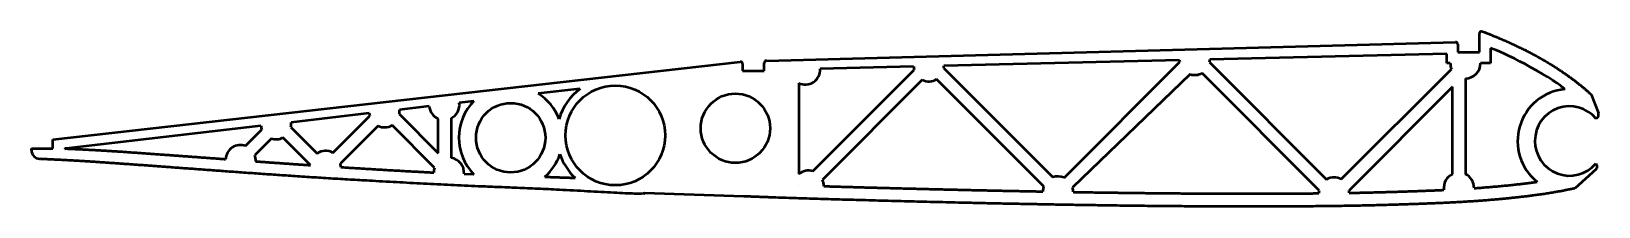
# Model space of a CAD drawing. Header units: millimetres. Extents: x -115 to 247, y -15 to 25.
import ezdxf

# ---------------------------------------------------------------- set-up
doc = ezdxf.new("R2010")
doc.units = ezdxf.units.MM
doc.header["$LTSCALE"] = 5
doc.layers.add('Visible (ANSI)', color=7, linetype='Continuous', lineweight=50)

msp = doc.modelspace()

# ---------------------------------------------------------------- linework, layer by layer
at = {"layer": 'Visible (ANSI)'}
for p, q in [((54.73, 18.34), (213.85, 22.63)), ((214.37, 22.13), (214.37, 20.28)), ((219.37, 20.28), (219.37, 24.58)), ((220.05, 25.06), (220.34, 24.95)), ((-110, 0.17), (48.69, 18.1)), ((150.14, 18.45), (95.73, 17.14)), ((211.87, 19.95), (157.14, 18.62)), ((211.87, 17.78), (211.87, 19.95)), ((214.37, 20.28), (219.37, 20.28)), ((221.94, 21.2), (221.94, 17.74)), ((49.24, 17.6), (49.24, 16.01)), ((49.24, 16.01), (54.24, 16.01)), ((54.24, 16.01), (54.24, 17.84)), ((65.48, -7.13), (88.83, 16.23)), ((88.74, 16.97), (67.17, 16.45)), ((95.71, 16.63), (120.88, -8.54)), ((123.47, -8.63), (150.17, 18.08)), ((152.6, 15.2), (125.44, -10.93)), ((182.36, -11.56), (155.33, 15.47)), ((157.09, 17.96), (184.09, -9.04)), ((187.48, -9), (212.94, 16.35)), ((212.65, 17.78), (211.87, 17.78)), ((221.94, 17.74), (219.65, 17.75)), ((11.69, 11.88), (2.03, 10.75)), ((62.19, 13.16), (62.19, -7.83)), ((90.74, 13.89), (67.71, -9.14)), ((118.76, -10.66), (94.04, 14.06)), ((213.15, 12.31), (189.28, -11.55)), ((213.15, -7.82), (213.15, 12.31)), ((216.15, 14.26), (216.15, -7.82)), ((-23.14, 7.82), (-30.01, 7.03)), ((-12.8, 9.03), (-16.19, 8.63)), ((245.18, 10.51), (246.85, 6.25)), ((-36.96, 6.22), (-55.03, 4.11)), ((-45.36, -2.9), (-36.86, 5.61)), ((-30, 6.01), (-21.03, -2.98)), ((-21.03, -2.98), (-21.03, 4.95)), ((-18.03, 5.07), (-18.03, -4.07)), ((246.54, 5.11), (246.33, 4.94)), ((-110, -1.89), (-110, 0.17)), ((-61.98, 3.31), (-106.96, -1.93)), ((-65.51, -1.31), (-61.77, 2.44)), ((-59.58, 0.38), (-63.39, -3.43)), ((-50.55, -5.74), (-56.9, 0.6)), ((-55.07, 3.02), (-49.01, -3.04)), ((-34.92, 3.3), (-43.61, -5.39)), ((-21.87, -6.36), (-31.69, 3.46)), ((-16.29, 0.56), (-16.29, 0.6)), ((-115, -1.89), (-110, -1.89)), ((-115, -2.29), (-115, -1.89)), ((-107.28, -1.91), (-107.23, -1.96)), ((-107.23, -1.96), (-106.96, -1.93)), ((-112.91, -4.33), (-113.04, -4.29)), ((246.33, -6.66), (241.42, -11.1)), ((246.25, -5.4), (246.3, -5.44)), ((-15.08, -7.78), (-12.81, -7.86)), ((62.19, -10.41), (62.19, -10.41)), ((62.19, -10.41), (62.19, -10.41)), ((62.19, -10.41), (62.19, -10.41)), ((49.49, -12.94), (26.55, -12.22))]:
    msp.add_line(p, q, dxfattribs=at)
for centre, radius in [((19.85, 1.12), 11.5), ((-4.31, 0.58), 8), ((47.58, 2.77), 8)]:
    msp.add_circle(centre, radius, dxfattribs=at)
for centre, radius, start, end in [((213.87, 22.13), 0.5, 0, 91.5426), ((219.87, 24.58), 0.507, 69.9423, 180), ((48.74, 17.6), 0.5, 0, 96.4479), ((54.74, 17.84), 0.5, 91.5426, 180), ((153.64, 18.54), 3.5, 181.3843, 187.5922), ((153.64, 18.54), 3.5, 350.4234, 1.3843), ((63.68, 16.33), 3.5, 244.9001, 1.9715), ((92.24, 17.06), 3.5, 181.3843, 193.6571), ((92.24, 17.06), 3.5, 353.0639, 1.3843), ((153.64, 18.54), 3.5, 252.6235, 298.8876), ((216.15, 17.76), 3.5, 179.6658, 203.6463), ((216.15, 17.76), 3.5, 270, 359.9166), ((19.85, 1.12), 13.5, 127.1683, 163.8426), ((92.24, 17.06), 3.5, 244.6942, 301.0773), ((240.19, -0.18), 12, 95.2352, 231.5431), ((-19.66, 8.17), 3.5, 185.6926, 246.9053), ((-19.66, 8.17), 3.5, 297.703, 7.5808), ((-4.31, 0.58), 11.98, 135.1758, 179.903), ((-4.31, 0.58), 11.98, 21.0037, 58.0831), ((240.19, -0.18), 8, 39.8087, 319.2602), ((-58.5, 3.71), 3.5, 348.6794, 6.6367), ((-33.47, 6.48), 3.5, 184.2789, 194.3689), ((-33.47, 6.48), 3.5, 352.2404, 8.9945), ((245.91, 5.89), 1, 308.8518, 21.3019), ((-58.5, 3.71), 3.5, 186.6367, 201.3084), ((-58.5, 3.71), 3.5, 252.0857, 297.3614), ((-33.47, 6.48), 3.5, 245.3523, 300.4416), ((-4.31, 0.58), 11.98, 180.097, 224.7992), ((-113, -2.29), 2, 180, 268.737), ((-66.68, -4.61), 3.5, 70.5216, 175.8174), ((-66.68, -4.61), 3.5, 355.8685, 19.7678), ((-47.06, -5.95), 3.5, 60.9308, 123.7786), ((-4.31, 0.58), 11.98, 311.215, 341.5509), ((19.85, 1.12), 13.5, 198.7121, 226.5205), ((-47.06, -5.95), 3.5, 355.9629, 9.3322), ((-18.58, -7.53), 3.5, 160.4136, 178.5197), ((-18.58, -7.53), 3.5, 355.9176, 81.03), ((64.48, -10.48), 3.5, 73.4203, 130.8064), ((245.8, -6.06), 0.8, 312.1105, 50.8291), ((64.48, -10.48), 3.5, 358.2819, 22.59), ((122.06, -11.83), 3.5, 160.4656, 179.6584), ((122.06, -11.83), 3.5, 66.256, 109.7109), ((185.82, -12.08), 3.5, 61.6799, 119.7004), ((214.65, -10.98), 3.5, 115.3763, 187.7832), ((214.65, -10.98), 3.5, 358.7896, 64.6231), ((122.06, -11.83), 3.5, 358.3503, 14.8438), ((185.82, -12.08), 3.5, 171.3899, 182.4242), ((185.82, -12.08), 3.5, 359.1548, 8.6991)]:
    msp.add_arc(centre, radius, start, end, dxfattribs=at)
for points, knots in [([(220.34, 24.95), (224.05, 23.59), (231.24, 20.54), (237.74, 16.64), (243.14, 12.38), (244.81, 10.86), (245.18, 10.51)], [0, 0, 0, 0, 0, 0.4546379, 0.6316052, 0.6826997, 0.6826997, 0.6826997, 0.6826997, 0.6826997]), ([(-106.96, -1.93), (-105.62, -1.98), (-99.84, -2.24), (-92.41, -2.73), (-82.02, -3.48), (-75.52, -3.96), (-71.41, -4.26), (-70.17, -4.35)], [0.0138614, 0.0138614, 0.0138614, 0.0138614, 0.0138614, 0.1940119, 0.3015119, 0.4200568, 0.4702137, 0.4702137, 0.4702137, 0.4702137, 0.4702137]), ([(26.55, -12.22), (26.51, -12.71), (7.15, -11.19), (-8.33, -10.92), (-29.97, -9.74), (-45.98, -8.86), (-60.79, -7.86), (-74.2, -6.9), (-85.87, -6.02), (-98.33, -5.13), (-105.98, -4.63), (-112.06, -4.37), (-112.91, -4.33)], [0, 0, 0, 0, 0, 0.205018, 0.312148, 0.416329, 0.516516, 0.612219, 0.702513, 0.786392, 0.862444, 1, 1, 1, 1, 1]), ([(-63.19, -4.86), (-62.99, -4.88), (-59.88, -5.1), (-56.73, -5.32), (-53.56, -5.54), (-50.55, -5.74)], [0.5398706, 0.5398706, 0.5398706, 0.5398706, 0.5398706, 0.5476901, 0.6617401, 0.6617401, 0.6617401, 0.6617401, 0.6617401]), ([(67.98, -10.59), (74.54, -10.78), (85.16, -11.07), (98.3, -11.4), (110.92, -11.67), (117.16, -11.78), (118.56, -11.81)], [0.1917255, 0.1917255, 0.1917255, 0.1917255, 0.1917255, 0.3034025, 0.3895693, 0.4144835, 0.4144835, 0.4144835, 0.4144835, 0.4144835]), ([(241.42, -11.1), (239.57, -11.5), (235.23, -12.35), (228.68, -13.2), (218.02, -14.21), (205.05, -14.74), (191.67, -15.15), (175.88, -15.31), (159.25, -15.32), (141.38, -15.17), (122.74, -14.9), (96.66, -14.38), (75.59, -13.81), (57.44, -13.29), (49.49, -12.94)], [0.0598709, 0.0598709, 0.0598709, 0.0598709, 0.0598709, 0.111052, 0.1722798, 0.2383919, 0.3090852, 0.3837894, 0.4615927, 0.5424869, 0.6256109, 0.7104169, 0.7963723, 1, 1, 1, 1, 1]), ([(125.56, -11.93), (127.17, -11.96), (133.43, -12.06), (144.16, -12.2), (158.51, -12.32), (170.87, -12.31), (178.73, -12.26), (182.33, -12.23)], [0.445739, 0.445739, 0.445739, 0.445739, 0.445739, 0.4745838, 0.557912, 0.6390051, 0.7093997, 0.7093997, 0.7093997, 0.7093997, 0.7093997]), ([(189.32, -12.13), (191.7, -12.09), (197.35, -11.97), (202.76, -11.79), (208.06, -11.6), (211.18, -11.45)], [0.7440991, 0.7440991, 0.7440991, 0.7440991, 0.7440991, 0.7918875, 0.8596563, 0.8596563, 0.8596563, 0.8596563, 0.8596563])]:
    msp.add_open_spline(points, degree=4, knots=knots, dxfattribs=at)
for points, degree in [([(239.09, 11.77), (235.03, 15.18), (224.6, 20.52), (221.94, 21.2)], 3), ([(-106.96, -1.93), (-107.06, -1.92), (-107.15, -1.92), (-107.23, -1.92), (-107.28, -1.91)], 4), ([(-43.57, -6.2), (-38.18, -6.54), (-32.55, -6.88), (-26.7, -7.2), (-22.07, -7.44)], 4), ([(3.59, -8.43), (5.41, -8.5), (7.18, -8.56), (8.89, -8.62), (10.56, -8.67)], 4), ([(218.15, -11.05), (222.87, -10.72), (227.52, -10.29), (231.6, -9.77), (232.72, -9.57)], 4)]:
    msp.add_open_spline(points, degree=degree, dxfattribs=at)

doc.saveas('drawing.dxf')
